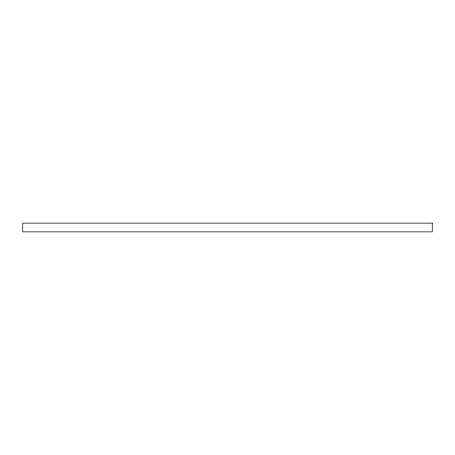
<?xml version="1.0" encoding="UTF-8"?>
<svg xmlns="http://www.w3.org/2000/svg" width="455" height="455" viewBox="0 0 455 455"><rect width="100%" height="100%" fill="white"/><g stroke="black" fill="none" stroke-linecap="round" stroke-linejoin="round"><path stroke-width="0.68" d="M432.25 223.132L22.75 223.132L22.75 231.868L432.25 231.868L432.25 223.132"/></g></svg>
